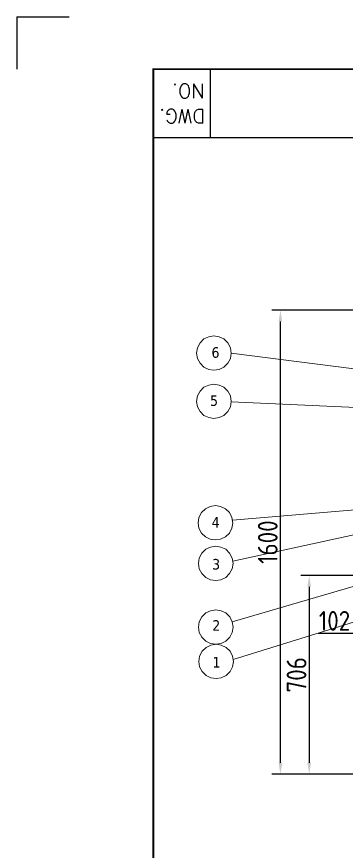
# Model space of a CAD drawing. Header units: millimetres. Extents: x 70841 to 133731, y -170061 to -164340.
# Drawn here: x 89276 to 90447, y -167402 to -164433 of the extents above; entities that cross this region are included whole.
import ezdxf

# ---------------------------------------------------------------- set-up
doc = ezdxf.new("R2010")
doc.units = ezdxf.units.MM
doc.header["$LTSCALE"] = 13
doc.layers.add('1', color=4, linetype='Continuous')
doc.layers.add('2', color=3, linetype='Continuous')
doc.layers.add('paper', color=254, linetype='Continuous', plot=False)
doc.layers.add('标注、文本', color=3, linetype='Continuous', lineweight=25)
doc.layers.add('铁心', color=3, linetype='Continuous', lineweight=0)
doc.styles.add('ROMANS', font='romans.shx', dxfattribs={"bigfont": 'whgtxt.shx'})
doc.styles.get("Standard").update_dxf_attribs({"font": 'gbenor.shx', "bigfont": 'gbcbig.shx'})
doc.styles.add('Tahoma$001', font='tahoma.ttf', dxfattribs={"height": 2.159784})
doc.dimstyles.new('1-15', dxfattribs={"dimscale": 20, "dimtxt": 3.5, "dimasz": 2, "dimexe": 1.5, "dimexo": 0.5, "dimgap": 0.5, "dimtad": 1, "dimtoh": 1, "dimdec": 1, "dimdsep": 46, "dimtxsty": 'Standard', "dimcen": 2.5, "dimclrd": 3, "dimclre": 3, "dimclrt": 3, "dimadec": 0, "dimazin": 2, "dimtfac": 1, "dimtdec": 1, "dimtmove": 0, "dimatfit": 2, "dimfxl": 1, "dimarcsym": 0})

# ---------------------------------------------------------------- blocks, each defined once
blk = doc.blocks.new('*D1619')
at = {"layer": 'Defpoints', "color": 0, "transparency": 16777216}
for p in [(90213.3, -165476.8), (90504.1, -165476.8), (90504.1, -167126.8)]:
    blk.add_point(p, dxfattribs=at)
at = {"layer": '标注、文本', "color": 3, "lineweight": -2, "transparency": 16777216}
for p, q in [((90494.1, -165476.8), (90183.3, -165476.8)), ((90213.3, -167086.8), (90213.3, -165516.8)), ((90494.1, -167126.8), (90183.3, -167126.8))]:
    blk.add_line(p, q, dxfattribs=at)
at = {"layer": '标注、文本', "color": 3, "transparency": 16777216}
for points in [[(90206.6, -165516.8), (90220, -165516.8), (90213.3, -165476.8)], [(90206.6, -167086.8), (90220, -167086.8), (90213.3, -167126.8)]]:
    blk.add_solid(points, dxfattribs=at)
at = {"layer": '标注、文本', "color": 3, "transparency": 16777216, "insert": (90168.3, -166301.8), "char_height": 70, "attachment_point": 5, "rotation": 90}
blk.add_mtext('1600', dxfattribs=at)
blk = doc.blocks.new('*D1620')
at = {"layer": 'Defpoints', "color": 0, "transparency": 16777216}
for p in [(90504.1, -166457.3), (90606.1, -166457.3), (90504.1, -166626.8)]:
    blk.add_point(p, dxfattribs=at)
at = {"layer": '标注、文本', "color": 3, "lineweight": -2, "transparency": 16777216}
for p, q in [((90504.1, -166467.3), (90504.1, -166656.8)), ((90606.1, -166467.3), (90606.1, -166656.8)), ((90504.1, -166626.8), (90347.2, -166626.8)), ((90566.1, -166626.8), (90544.1, -166626.8))]:
    blk.add_line(p, q, dxfattribs=at)
at = {"layer": '标注、文本', "color": 3, "transparency": 16777216}
for points in [[(90544.1, -166620.1), (90544.1, -166633.5), (90504.1, -166626.8)], [(90566.1, -166620.1), (90566.1, -166633.5), (90606.1, -166626.8)]]:
    blk.add_solid(points, dxfattribs=at)
at = {"layer": '标注、文本', "color": 3, "transparency": 16777216, "insert": (90405.6, -166581.8), "char_height": 70, "attachment_point": 5}
blk.add_mtext('102', dxfattribs=at)
blk = doc.blocks.new('*D1593')
at = {"layer": 'Defpoints', "color": 0, "transparency": 16777216}
for p in [(90581.7, -166420.8), (90315.7, -167126.8), (90581.7, -167126.8)]:
    blk.add_point(p, dxfattribs=at)
at = {"layer": '标注、文本', "color": 3, "lineweight": -2, "transparency": 16777216}
for p, q in [((90571.7, -166420.8), (90285.7, -166420.8)), ((90315.7, -166460.8), (90315.7, -167086.8)), ((90571.7, -167126.8), (90285.7, -167126.8))]:
    blk.add_line(p, q, dxfattribs=at)
at = {"layer": '标注、文本', "color": 3, "transparency": 16777216}
for points in [[(90309.1, -166460.8), (90322.4, -166460.8), (90315.7, -166420.8)], [(90309.1, -167086.8), (90322.4, -167086.8), (90315.7, -167126.8)]]:
    blk.add_solid(points, dxfattribs=at)
at = {"layer": '标注、文本', "color": 3, "transparency": 16777216, "insert": (90270.7, -166773.8), "char_height": 70, "attachment_point": 5, "rotation": 90}
blk.add_mtext('706', dxfattribs=at)

msp = doc.modelspace()

# ---------------------------------------------------------------- linework, layer by layer
at = {"layer": '1', "const_width": 6.541}
msp.add_lwpolyline([(89761.822, -169777.647), (96937.822, -169777.647), (96937.822, -164619.897), (89761.822, -164619.897), (89761.822, -169777.647)], dxfattribs=at)
at = {"layer": '2'}
for p, q in [((89963.647, -164619.897), (89963.647, -164862.834)), ((89761.822, -164862.834), (91406.322, -164862.834))]:
    msp.add_line(p, q, dxfattribs=at)
at = {"layer": 'paper'}
for q in [(89275.947, -164619.897), (89462.822, -164433.022)]:
    msp.add_line((89275.947, -164433.022), q, dxfattribs=at)
at = {"layer": '铁心'}
for points in [[(90038.716, -165630.185), (90035.403, -165610.307), (90026.367, -165593.139), (90012.513, -165579.285), (89995.345, -165571.755), (89976.972, -165568.442), (89958.299, -165571.755), (89941.432, -165579.285), (89927.578, -165593.139), (89918.241, -165610.307), (89915.229, -165630.185), (89918.241, -165648.859), (89927.578, -165665.726), (89941.432, -165679.58), (89958.299, -165687.411), (89976.972, -165690.423), (89995.345, -165687.411), (90012.513, -165679.58), (90026.367, -165665.726), (90035.403, -165648.859)], [(90038.788, -165801.928), (90035.475, -165782.049), (90026.44, -165764.882), (90012.585, -165751.027), (89995.417, -165743.497), (89977.045, -165740.184), (89958.371, -165743.497), (89941.505, -165751.027), (89927.65, -165764.882), (89918.313, -165782.049), (89915.302, -165801.928), (89918.313, -165820.602), (89927.65, -165837.468), (89941.505, -165851.323), (89958.371, -165859.154), (89977.045, -165862.165), (89995.417, -165859.154), (90012.585, -165851.323), (90026.44, -165837.468), (90035.475, -165820.602)], [(90044.198, -166233.884), (90040.885, -166214.005), (90031.849, -166196.838), (90017.995, -166182.983), (90000.827, -166175.453), (89982.454, -166172.14), (89963.781, -166175.453), (89946.914, -166182.983), (89933.06, -166196.838), (89923.723, -166214.005), (89920.711, -166233.884), (89923.723, -166252.558), (89933.06, -166269.424), (89946.914, -166283.279), (89963.781, -166291.11), (89982.454, -166294.121), (90000.827, -166291.11), (90017.995, -166283.279), (90031.849, -166269.424), (90040.885, -166252.558)], [(90045.209, -166378.238), (90041.896, -166358.359), (90032.86, -166341.192), (90019.006, -166327.337), (90001.838, -166319.807), (89983.466, -166316.494), (89964.792, -166319.807), (89947.926, -166327.337), (89934.071, -166341.192), (89924.734, -166358.359), (89921.722, -166378.238), (89924.734, -166396.911), (89934.071, -166413.778), (89947.926, -166427.632), (89964.792, -166435.463), (89983.466, -166438.475), (90001.838, -166435.463), (90019.006, -166427.632), (90032.86, -166413.778), (90041.896, -166396.911)], [(90045.531, -166604.828), (90042.217, -166584.95), (90033.182, -166567.782), (90019.327, -166553.927), (90002.159, -166546.397), (89983.787, -166543.084), (89965.113, -166546.397), (89948.247, -166553.927), (89934.392, -166567.782), (89925.055, -166584.95), (89922.044, -166604.828), (89925.055, -166623.502), (89934.392, -166640.368), (89948.247, -166654.223), (89965.113, -166662.054), (89983.787, -166665.065), (90002.159, -166662.054), (90019.327, -166654.223), (90033.182, -166640.368), (90042.217, -166623.502)], [(90046.484, -166726.981), (90043.171, -166707.102), (90034.135, -166689.935), (90020.28, -166676.08), (90003.113, -166668.55), (89984.74, -166665.237), (89966.067, -166668.55), (89949.2, -166676.08), (89935.345, -166689.935), (89926.009, -166707.102), (89922.997, -166726.981), (89926.009, -166745.654), (89935.345, -166762.521), (89949.2, -166776.376), (89966.067, -166784.206), (89984.74, -166787.218), (90003.113, -166784.206), (90020.28, -166776.376), (90034.135, -166762.521), (90043.171, -166745.654)]]:
    msp.add_lwpolyline(points, close=True, dxfattribs=at)
for points in [[(90949.243, -165745.559), (90038.716, -165630.185), (90038.716, -165630.185)], [(90954.356, -165844.287), (90038.716, -165802.337), (90038.716, -165802.337)], [(91209.155, -166125.677), (90042.541, -166223.945), (90042.541, -166223.945)], [(90932.178, -166176.798), (90043.758, -166369.532), (90043.758, -166369.532)], [(91026.063, -166414.157), (90045.265, -166719.669), (90045.265, -166719.669)], [(90606.063, -166420.79), (90042.217, -166584.95), (90042.217, -166584.95)]]:
    msp.add_lwpolyline(points, dxfattribs=at)

# ---------------------------------------------------------------- texts
at = {"layer": '2', "style": 'ROMANS'}
for s, p in [('NO.', (89944.574, -164672.143)), ('DWG.', (89946.372, -164761.649))]:
    msp.add_text(s, height=50.4563, rotation=180, dxfattribs=at).set_placement(p)
at = {"layer": '铁心', "style": 'Tahoma$001'}
for s, p in [('6', (89968.417, -165646.172)), ('5', (89963.21, -165817.279)), ('4', (89968.944, -166250.273)), ('3', (89970.701, -166399.321)), ('2', (89971.023, -166617.031)), ('1', (89971.976, -166748.064))]:
    msp.add_text(s, height=37.589, dxfattribs=at).set_placement(p)

# ---------------------------------------------------------------- dimensions: what is measured, and where the dimension line sits
at = {"layer": '标注、文本'}
dim = msp.add_linear_dim(base=(90213.311, -165476.763), p1=(90504.063, -167126.79), p2=(90504.063, -165476.763), angle=90, text='1600', dimstyle='1-15', dxfattribs=at)
dim.commit()
dim.dimension.update_dxf_attribs({"geometry": '*D1619', "text_midpoint": (90168.311, -166301.777)})
dim = msp.add_linear_dim(base=(90315.72, -167126.79), p1=(90581.672, -166420.79), p2=(90581.672, -167126.79), angle=90, dimstyle='1-15', dxfattribs=at)
dim.commit()
dim.dimension.update_dxf_attribs({"geometry": '*D1593', "text_midpoint": (90270.72, -166773.79)})
dim = msp.add_linear_dim(base=(90504.063, -166626.814), p1=(90606.063, -166457.29), p2=(90504.063, -166457.29), dimstyle='1-15', dxfattribs=at)
dim.commit()
dim.dimension.update_dxf_attribs({"geometry": '*D1620', "text_midpoint": (90405.644, -166581.814)})

doc.saveas('drawing.dxf')
